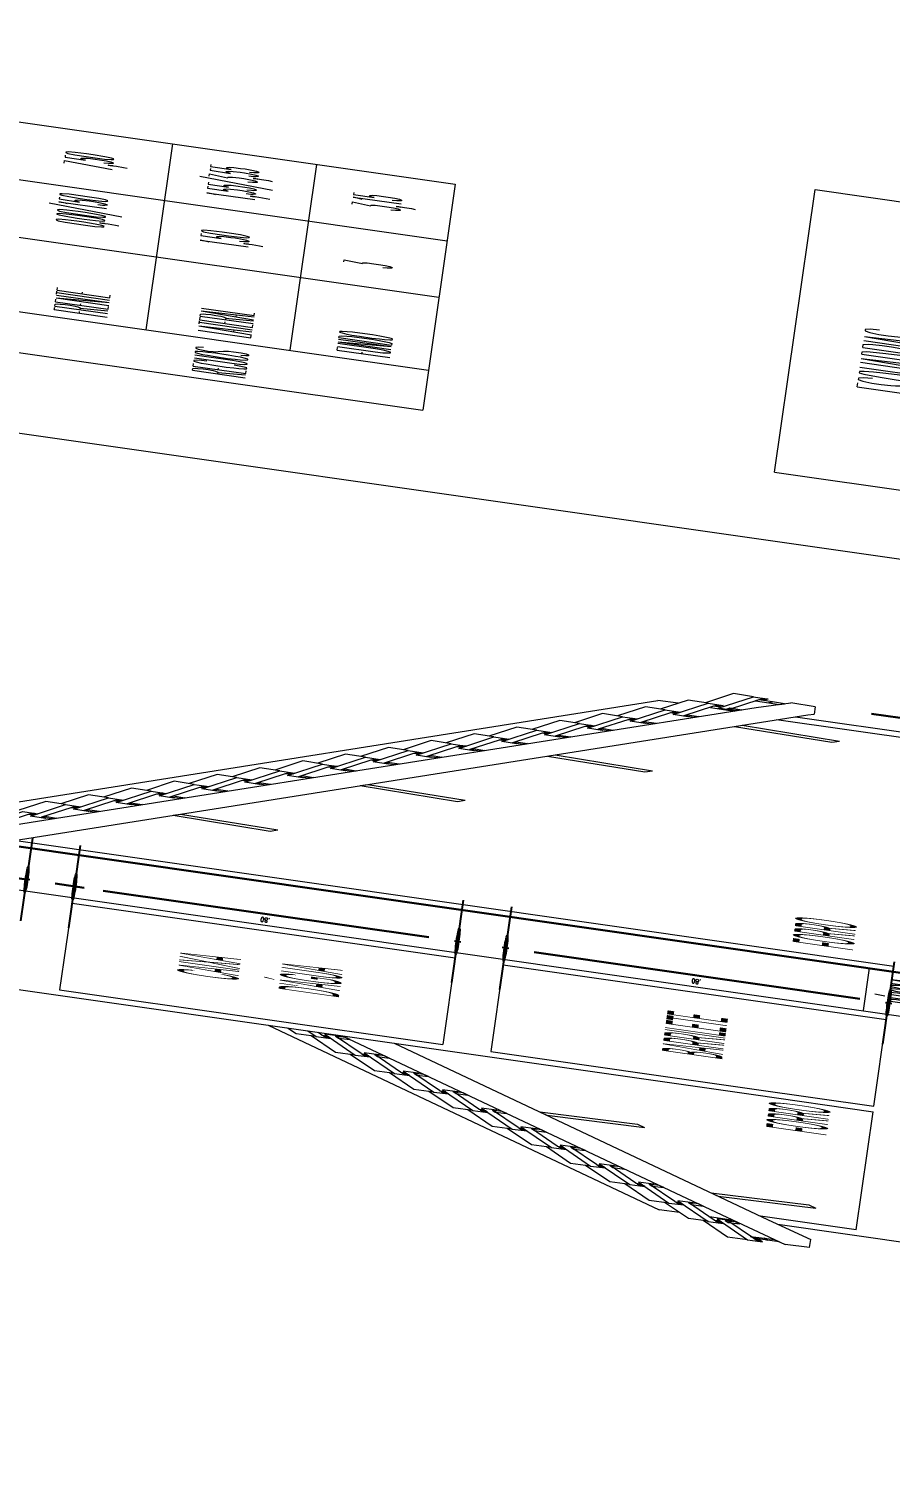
# Model space of a CAD drawing. Header units: millimetres. Extents: x -361192058 to 101130107379, y -14071650034 to 19218552450.
# Drawn here: x -130281.4 to -130175.7, y 45014.9 to 45192.9 of the extents above; entities that cross this region are included whole.
import ezdxf
from ezdxf.enums import TextEntityAlignment as Align

# ---------------------------------------------------------------- set-up
doc = ezdxf.new("R2010")
doc.units = ezdxf.units.MM
doc.header["$LTSCALE"] = 0.5
doc.linetypes.add('HIDDEN2', pattern=[0.1875, 0.125, -0.0625])
for name, color, linetype in [('02', 2, 'Continuous'), ('14-04-Texto-04', 3, 'Continuous'), ('CERC02', 3, 'Continuous'), ('DIVERSOS', 4, 'Continuous'), ('GR_PENA_MEDIA', 7, 'Continuous'), ('PAGPISO', 8, 'Continuous'), ('parede', 2, 'Continuous'), ('PISO', 8, 'Continuous'), ('telhas', 6, 'Continuous'), ('texto pequeno', 3, 'Continuous'), ('TEXTO2', 3, 'Continuous'), ('TXT_1', 3, 'Continuous')]:
    doc.layers.add(name, color=color, linetype=linetype)
doc.styles.add('ADITIVOCAD', font='ROMANS.shx')
doc.styles.add('ROMANS', font='romans', dxfattribs={"height": 0.1})
doc.styles.add('SANSSERIF', font='sas_____.pfb', dxfattribs={"height": 1})
doc.styles.get("Standard").update_dxf_attribs({"font": 'txt.shx', "height": 0.12})
doc.dimstyles.new('ESCALA50', dxfattribs={"dimtxt": 0.1, "dimasz": 0.06, "dimexe": 0.18, "dimexo": 0.06, "dimgap": 0.1, "dimtad": 1, "dimzin": 4, "dimdsep": 46, "dimtxsty": 'Standard', "dimblk1": 'BOLA', "dimblk2": 'BOLA', "dimsah": 1, "dimcen": -0.06, "dimse1": 1, "dimse2": 1, "dimclrd": 7, "dimclrt": 3, "dimadec": 0, "dimazin": 0, "dimtfac": 1, "dimtix": 1, "dimtmove": 0, "dimatfit": 3, "dimldrblk": 'BOLA', "dimfxl": 0, "dimtolj": 1, "dimtzin": 4, "dimarcsym": 0})
picture_1 = doc.add_image_def('image2.jpg', size_in_pixel=(290, 928))
picture_2 = doc.add_image_def('image1.jpg', size_in_pixel=(700, 700))

# ---------------------------------------------------------------- blocks, each defined once
blk = doc.blocks.new('BOLA')
for p, q in [((0, -1.435), (0, 1.435)), ((-1.435, 0), (1.435, 0))]:
    blk.add_line(p, q)
blk.add_circle((0, 0), 0.452)
blk = doc.blocks.new('*D1857')
at = {"layer": 'Defpoints', "color": 0, "lineweight": 30, "transparency": 16777216}
for p in [(5067.9825, 2358.9643), (5067.9825, 2358.9643), (5067.9825, 2353.9143)]:
    blk.add_point(p, dxfattribs=at)
at = {"layer": 'DIVERSOS', "color": 7, "lineweight": -2, "transparency": 16777216}
blk.add_line((5067.9825, 2353.9743), (5067.9825, 2358.9043), dxfattribs=at)
at = {"layer": 'DIVERSOS', "color": 7, "lineweight": -2, "transparency": 16777216, "xscale": 0.06, "yscale": 0.06, "zscale": 0.06}
for p, rotation in [((5067.9825, 2358.9643), 90), ((5067.9825, 2353.9143), 270)]:
    blk.add_blockref('BOLA', p, dxfattribs=dict(at, rotation=rotation))
at = {"layer": 'DIVERSOS', "color": 3, "lineweight": 18, "transparency": 16777216, "insert": (5067.8225, 2356.4393), "char_height": 0.12, "attachment_point": 5, "rotation": 90}
blk.add_mtext('\\A1;5.05', dxfattribs=at)
blk = doc.blocks.new('*D1859')
at = {"layer": '02', "color": 7, "lineweight": -2, "transparency": 16777216}
for p, q in [((5091.9656, 2356.9243), (5091.9656, 2356.9843)), ((5091.9656, 2356.8643), (5091.9656, 2356.7643)), ((5091.9656, 2356.7043), (5091.9656, 2356.6443))]:
    blk.add_line(p, q, dxfattribs=at)
at = {"layer": 'Defpoints', "color": 0, "lineweight": 30, "transparency": 16777216}
for p in [(5091.4451, 2356.8643), (5091.4451, 2356.7643), (5091.9656, 2356.7643)]:
    blk.add_point(p, dxfattribs=at)
at = {"layer": '02', "color": 7, "lineweight": -2, "transparency": 16777216, "xscale": 0.06, "yscale": 0.06, "zscale": 0.06}
for p, rotation in [((5091.9656, 2356.8643), 270), ((5091.9656, 2356.7643), 90)]:
    blk.add_blockref('BOLA', p, dxfattribs=dict(at, rotation=rotation))
at = {"layer": '02', "color": 3, "transparency": 16777216, "insert": (5091.8056, 2356.8143), "char_height": 0.12, "attachment_point": 5, "rotation": 90}
blk.add_mtext('\\A1;.10', dxfattribs=at)
blk = doc.blocks.new('*D1860')
at = {"layer": '02', "color": 7, "lineweight": -2, "transparency": 16777216}
blk.add_line((5084.348, 2356.9243), (5084.348, 2357.6043), dxfattribs=at)
at = {"layer": 'Defpoints', "color": 0, "lineweight": 30, "transparency": 16777216}
for p in [(5083.8951, 2357.6643), (5084.348, 2357.6643), (5083.8951, 2356.8643)]:
    blk.add_point(p, dxfattribs=at)
at = {"layer": '02', "color": 7, "lineweight": -2, "transparency": 16777216, "xscale": 0.06, "yscale": 0.06, "zscale": 0.06}
for p, rotation in [((5084.348, 2357.6643), 90), ((5084.348, 2356.8643), 270)]:
    blk.add_blockref('BOLA', p, dxfattribs=dict(at, rotation=rotation))
at = {"layer": '02', "color": 3, "transparency": 16777216, "insert": (5084.188, 2357.2643), "char_height": 0.12, "attachment_point": 5, "rotation": 90}
blk.add_mtext('\\A1;.80', dxfattribs=at)
blk = doc.blocks.new('*D1861')
at = {"layer": '02', "color": 7, "lineweight": -2, "transparency": 16777216}
blk.add_line((5084.3451, 2357.8243), (5084.3451, 2358.5043), dxfattribs=at)
at = {"layer": 'Defpoints', "color": 0, "lineweight": 30, "transparency": 16777216}
for p in [(5083.8951, 2358.5643), (5084.3451, 2358.5643), (5083.8951, 2357.7643)]:
    blk.add_point(p, dxfattribs=at)
at = {"layer": '02', "color": 7, "lineweight": -2, "transparency": 16777216, "xscale": 0.06, "yscale": 0.06, "zscale": 0.06}
for p, rotation in [((5084.3451, 2358.5643), 90), ((5084.3451, 2357.7643), 270)]:
    blk.add_blockref('BOLA', p, dxfattribs=dict(at, rotation=rotation))
at = {"layer": '02', "color": 3, "transparency": 16777216, "insert": (5084.1851, 2358.1643), "char_height": 0.12, "attachment_point": 5, "rotation": 90}
blk.add_mtext('\\A1;.80', dxfattribs=at)
blk = doc.blocks.new('*D1805')
at = {"layer": '02', "color": 7, "lineweight": -2, "transparency": 16777216}
for p, q in [((5084.3517, 2359.0243), (5084.3517, 2359.0843)), ((5084.3517, 2358.6643), (5084.3517, 2358.9643)), ((5084.3517, 2358.6043), (5084.3517, 2358.5443))]:
    blk.add_line(p, q, dxfattribs=at)
at = {"layer": 'Defpoints', "color": 0, "lineweight": 30, "transparency": 16777216}
for p in [(5083.6267, 2358.9643), (5084.3517, 2358.9643), (5083.6267, 2358.6643)]:
    blk.add_point(p, dxfattribs=at)
at = {"layer": '02', "color": 7, "lineweight": -2, "transparency": 16777216, "xscale": 0.06, "yscale": 0.06, "zscale": 0.06}
for p, rotation in [((5084.3517, 2358.9643), 270), ((5084.3517, 2358.6643), 90)]:
    blk.add_blockref('BOLA', p, dxfattribs=dict(at, rotation=rotation))
at = {"layer": '02', "color": 3, "transparency": 16777216, "insert": (5084.1917, 2358.8143), "char_height": 0.12, "attachment_point": 5, "rotation": 90}
blk.add_mtext('\\A1;.30', dxfattribs=at)
blk = doc.blocks.new('*D1863')
at = {"layer": '02', "color": 7, "lineweight": -2, "transparency": 16777216}
blk.add_line((5085.1951, 2358.9043), (5085.1951, 2354.0043), dxfattribs=at)
at = {"layer": 'Defpoints', "color": 0, "lineweight": 30, "transparency": 16777216}
for p in [(5085.1951, 2358.9643), (5085.1951, 2353.9443), (5085.1951, 2353.9443)]:
    blk.add_point(p, dxfattribs=at)
at = {"layer": '02', "color": 7, "lineweight": -2, "transparency": 16777216, "xscale": 0.06, "yscale": 0.06, "zscale": 0.06}
for p, rotation in [((5085.1951, 2358.9643), 90), ((5085.1951, 2353.9443), 270)]:
    blk.add_blockref('BOLA', p, dxfattribs=dict(at, rotation=rotation))
at = {"layer": '02', "color": 3, "transparency": 16777216, "insert": (5085.0351, 2356.4543), "char_height": 0.12, "attachment_point": 5, "rotation": 90}
blk.add_mtext('\\A1;5.02', dxfattribs=at)
blk = doc.blocks.new('APROVADO QUADRA 21.2 MBVII')
at = {"lineweight": 18}
for p, q in [((5101.3932, 2360.9754), (5101.3932, 2357.991)), ((5102.9252, 2360.9754), (5102.9252, 2357.991)), ((5099.4158, 2358.8819), (5099.4158, 2357.991)), ((5104.4572, 2358.5813), (5099.4158, 2358.5813)), ((5104.4572, 2358.2806), (5099.4158, 2358.2806))]:
    blk.add_line(p, q, dxfattribs=at)
at = {"layer": '02', "lineweight": 18}
blk.add_lwpolyline([(5065.1988, 2351.2457), (5096.1775, 2351.2457), (5096.1775, 2360.493), (5065.1988, 2360.493)], close=True, dxfattribs=at)
at = {"layer": 'CERC02', "lineweight": 18}
for p, q in [((5098.3292, 2363.436), (5098.3292, 2357.991)), ((5104.4572, 2363.436), (5104.4572, 2357.991)), ((5104.4572, 2357.991), (5098.3292, 2357.991)), ((5098.0228, 2357.2531), (5098.0228, 2352.7961)), ((5098.0228, 2357.2531), (5105.6857, 2357.2531)), ((5098.0228, 2357.2531), (5098.0228, 2352.5912)), ((5105.6857, 2357.2531), (5105.6857, 2352.7961)), ((5105.6857, 2357.2531), (5105.6857, 2352.5912))]:
    blk.add_line(p, q, dxfattribs=at)
at = {"layer": 'DIVERSOS', "lineweight": 18}
blk.add_line((5085.1951, 2356.9143), (5084.0451, 2356.9143), dxfattribs=at)
at = {"layer": 'GR_PENA_MEDIA', "lineweight": 18}
for points in [[(5086.4894, 2358.6062), (5086.496, 2358.6477), (5086.1485, 2358.7023)], [(5086.8321, 2358.5206), (5086.8386, 2358.5621), (5086.4911, 2358.6166)], [(5087.1747, 2358.4349), (5087.1812, 2358.4764), (5086.8337, 2358.531)], [(5087.5173, 2358.3493), (5087.5238, 2358.3908), (5087.1763, 2358.4453)], [(5087.8599, 2358.2636), (5087.8664, 2358.3051), (5087.5189, 2358.3597)], [(5088.2025, 2358.178), (5088.209, 2358.2195), (5087.8615, 2358.274)], [(5088.5451, 2358.0923), (5088.5516, 2358.1338), (5088.2041, 2358.1884)], [(5088.8877, 2358.0067), (5088.8943, 2358.0482), (5088.5468, 2358.1027)], [(5081.2786, 2358.0261), (5081.2721, 2358.0675), (5081.3951, 2358.0869)], [(5080.936, 2357.9404), (5080.9294, 2357.9819), (5081.2769, 2358.0364)], [(5089.2304, 2357.921), (5089.2369, 2357.9625), (5088.8894, 2358.017)], [(5080.5933, 2357.8547), (5080.5868, 2357.8962), (5080.9343, 2357.9508)], [(5089.573, 2357.8354), (5089.5795, 2357.8769), (5089.232, 2357.9314)], [(5080.2507, 2357.7691), (5080.2442, 2357.8106), (5080.5917, 2357.8651)], [(5089.9156, 2357.7497), (5089.9221, 2357.7912), (5089.5746, 2357.8457)], [(5079.9081, 2357.6834), (5079.9016, 2357.7249), (5080.2491, 2357.7795)], [(5090.2582, 2357.6641), (5090.2647, 2357.7056), (5089.9172, 2357.7601)], [(5079.5655, 2357.5978), (5079.559, 2357.6393), (5079.9065, 2357.6938)], [(5090.6008, 2357.5784), (5090.6073, 2357.6199), (5090.2598, 2357.6744)], [(5079.2229, 2357.5121), (5079.2164, 2357.5536), (5079.5639, 2357.6082)], [(5090.9434, 2357.4928), (5090.9499, 2357.5342), (5090.6024, 2357.5888)], [(5078.8803, 2357.4265), (5078.8738, 2357.468), (5079.2213, 2357.5225)], [(5091.286, 2357.4071), (5091.2925, 2357.4486), (5090.945, 2357.5031)], [(5078.5377, 2357.3408), (5078.5311, 2357.3823), (5078.8786, 2357.4369)], [(5091.6286, 2357.3214), (5091.6352, 2357.3629), (5091.2877, 2357.4175)], [(5078.195, 2357.2552), (5078.1885, 2357.2967), (5078.536, 2357.3512)], [(5091.9713, 2357.2308), (5091.9778, 2357.2723), (5091.6303, 2357.3268)], [(5077.8599, 2357.1695), (5077.8534, 2357.211), (5078.1936, 2357.2644)], [(5077.5173, 2357.0839), (5077.5108, 2357.1254), (5077.8583, 2357.1799)]]:
    blk.add_lwpolyline(points, dxfattribs=at)
for points in [[(5086.0985, 2358.6213), (5086.0576, 2358.6315), (5086.0609, 2358.6522), (5086.1024, 2358.6457)], [(5086.4412, 2358.5356), (5086.4003, 2358.5458), (5086.4035, 2358.5666), (5086.445, 2358.5601)], [(5086.7838, 2358.45), (5086.7429, 2358.4602), (5086.7461, 2358.4809), (5086.7876, 2358.4744)], [(5087.1264, 2358.3643), (5087.0855, 2358.3745), (5087.0887, 2358.3953), (5087.1302, 2358.3888)], [(5087.469, 2358.2787), (5087.4281, 2358.2889), (5087.4313, 2358.3096), (5087.4728, 2358.3031)], [(5087.8116, 2358.193), (5087.7707, 2358.2032), (5087.774, 2358.224), (5087.8155, 2358.2175)], [(5088.1542, 2358.1074), (5088.1133, 2358.1176), (5088.1166, 2358.1383), (5088.1581, 2358.1318)], [(5088.4968, 2358.0217), (5088.4559, 2358.0319), (5088.4592, 2358.0527), (5088.5007, 2358.0462)], [(5081.3268, 2357.9554), (5081.3678, 2357.9657), (5081.3645, 2357.9864), (5081.323, 2357.9799)], [(5088.8395, 2357.936), (5088.7985, 2357.9463), (5088.8018, 2357.967), (5088.8433, 2357.9605)], [(5080.9842, 2357.8698), (5081.0251, 2357.88), (5081.0219, 2357.9007), (5080.9804, 2357.8942)], [(5089.1821, 2357.8504), (5089.1412, 2357.8606), (5089.1444, 2357.8814), (5089.1859, 2357.8749)], [(5080.6416, 2357.7841), (5080.6825, 2357.7943), (5080.6793, 2357.8151), (5080.6378, 2357.8086)], [(5089.5247, 2357.7647), (5089.4838, 2357.775), (5089.487, 2357.7957), (5089.5285, 2357.7892)], [(5080.299, 2357.6985), (5080.3399, 2357.7087), (5080.3367, 2357.7294), (5080.2952, 2357.7229)], [(5089.8673, 2357.6791), (5089.8264, 2357.6893), (5089.8296, 2357.7101), (5089.8711, 2357.7035)], [(5079.9564, 2357.6128), (5079.9973, 2357.623), (5079.994, 2357.6438), (5079.9526, 2357.6373)], [(5090.2099, 2357.5934), (5090.169, 2357.6037), (5090.1723, 2357.6244), (5090.2137, 2357.6179)], [(5079.6138, 2357.5272), (5079.6547, 2357.5374), (5079.6514, 2357.5581), (5079.6099, 2357.5516)], [(5090.5525, 2357.5078), (5090.5116, 2357.518), (5090.5149, 2357.5388), (5090.5564, 2357.5322)], [(5079.2712, 2357.4415), (5079.3121, 2357.4517), (5079.3088, 2357.4725), (5079.2673, 2357.466)], [(5090.8951, 2357.4221), (5090.8542, 2357.4324), (5090.8575, 2357.4531), (5090.899, 2357.4466)], [(5078.9286, 2357.3559), (5078.9695, 2357.3661), (5078.9662, 2357.3868), (5078.9247, 2357.3803)], [(5091.2377, 2357.3365), (5091.1968, 2357.3467), (5091.2001, 2357.3674), (5091.2416, 2357.3609)], [(5078.5859, 2357.2702), (5078.6269, 2357.2804), (5078.6236, 2357.3012), (5078.5821, 2357.2947)], [(5091.5804, 2357.2508), (5091.5395, 2357.261), (5091.5427, 2357.2818), (5091.5842, 2357.2753)], [(5091.5804, 2357.2508), (5091.5395, 2357.261), (5091.5427, 2357.2818), (5091.5842, 2357.2753)], [(5091.911, 2357.219), (5091.8695, 2357.2255), (5091.865, 2357.1973), (5091.9064, 2357.1899)], [(5078.2433, 2357.1845), (5078.2842, 2357.1948), (5078.281, 2357.2155), (5078.2395, 2357.209)], [(5078.2433, 2357.1845), (5078.2842, 2357.1948), (5078.281, 2357.2155), (5078.2395, 2357.209)], [(5091.8616, 2357.1755), (5091.9025, 2357.1653), (5091.9064, 2357.1899), (5091.865, 2357.1973)], [(5077.9082, 2357.1039), (5077.9491, 2357.1141), (5077.9459, 2357.1349), (5077.9044, 2357.1284)], [(5077.5776, 2357.0721), (5077.6191, 2357.0786), (5077.6235, 2357.0504), (5077.5822, 2357.043)], [(5077.627, 2357.0286), (5077.5861, 2357.0184), (5077.5822, 2357.043), (5077.6235, 2357.0504)]]:
    blk.add_lwpolyline(points, close=True, dxfattribs=at)
at = {"layer": 'PAGPISO', "lineweight": 18}
for p, q in [((5091.51, 2357.3826), (5091.51, 2357.4249)), ((5091.51, 2357.2653), (5091.51, 2357.315)), ((5077.9786, 2357.2307), (5077.9786, 2357.273)), ((5077.9786, 2357.1184), (5077.9786, 2357.1681))]:
    blk.add_line(p, q, dxfattribs=at)
at = {"layer": 'parede', "lineweight": 18}
for p, q in [((5084.0451, 2358.9643), (5084.0451, 2356.7643)), ((5085.1951, 2358.9643), (5085.1951, 2356.7643)), ((5085.3451, 2358.9643), (5085.3451, 2356.8643)), ((5081.3951, 2358.9443), (5081.3951, 2357.1143)), ((5081.5451, 2358.5643), (5081.5451, 2357.7643)), ((5083.8951, 2358.5643), (5081.5451, 2358.5643)), ((5083.8951, 2358.5643), (5083.8951, 2357.7643)), ((5083.8951, 2357.7643), (5081.5451, 2357.7643)), ((5081.5451, 2357.6643), (5081.5451, 2357.1143)), ((5083.8951, 2357.6643), (5081.5451, 2357.6643)), ((5083.8951, 2357.6643), (5083.8951, 2356.8643)), ((5091.4451, 2356.8643), (5091.4451, 2357.1764)), ((5091.5951, 2357.1389), (5091.5951, 2353.9443)), ((5081.3951, 2357.1143), (5081.3951, 2356.8643)), ((5081.5451, 2357.1143), (5081.5451, 2356.8643)), ((5078.1951, 2356.8643), (5078.1951, 2357.0643)), ((5078.0451, 2357.0263), (5078.0451, 2353.9443)), ((5078.1951, 2356.8643), (5081.3951, 2356.8643)), ((5081.5451, 2356.8643), (5083.8951, 2356.8643))]:
    blk.add_line(p, q, dxfattribs=at)
at = {"layer": 'PISO', "lineweight": 18}
for p, q in [((5085.3451, 2358.9643), (5091.51, 2357.4249)), ((5085.3451, 2358.8096), (5091.6951, 2357.2221)), ((5085.3451, 2358.7014), (5091.6951, 2357.1139)), ((5081.3951, 2358.1271), (5077.9786, 2357.273)), ((5081.3951, 2357.9725), (5078.1286, 2357.1559)), ((5081.3951, 2357.8643), (5078.1286, 2357.0476)), ((5091.6951, 2357.2221), (5091.9545, 2357.1523)), ((5078.1286, 2357.1559), (5077.5341, 2357.0054)), ((5091.9418, 2357.1013), (5091.9545, 2357.1523)), ((5091.6951, 2357.1139), (5091.7387, 2357.1013)), ((5091.9418, 2357.1013), (5091.7387, 2357.1013)), ((5078.1286, 2357.0476), (5077.7632, 2356.9544)), ((5077.5468, 2356.9544), (5077.5341, 2357.0054)), ((5077.5468, 2356.9544), (5077.7632, 2356.9544))]:
    blk.add_line(p, q, dxfattribs=at)
at = {"layer": 'telhas', "lineweight": 18}
for p, q in [((5086.6167, 2358.3835), (5086.5658, 2358.1798)), ((5086.6167, 2358.3835), (5086.6778, 2358.3682)), ((5086.6778, 2358.3682), (5086.6269, 2358.1645)), ((5086.5658, 2358.1798), (5086.6269, 2358.1645)), ((5088.1141, 2358.0091), (5088.0632, 2357.8054)), ((5088.1141, 2358.0091), (5088.1753, 2357.9939)), ((5088.1753, 2357.9939), (5088.1243, 2357.7901)), ((5088.0632, 2357.8054), (5088.1243, 2357.7901)), ((5089.6116, 2357.6348), (5089.5606, 2357.4311)), ((5089.6116, 2357.6348), (5089.6727, 2357.6195)), ((5089.6727, 2357.6195), (5089.6217, 2357.4158)), ((5080.1234, 2357.5463), (5080.0623, 2357.5311)), ((5080.0623, 2357.5311), (5080.1133, 2357.3273)), ((5080.1234, 2357.5463), (5080.1744, 2357.3426)), ((5089.5606, 2357.4311), (5089.6217, 2357.4158)), ((5080.1744, 2357.3426), (5080.1133, 2357.3273)), ((5091.109, 2357.2604), (5091.058, 2357.0567)), ((5091.1701, 2357.2452), (5091.1192, 2357.0414)), ((5078.626, 2357.172), (5078.5649, 2357.1567)), ((5078.626, 2357.172), (5078.677, 2356.9683)), ((5078.5649, 2357.1567), (5078.6158, 2356.953)), ((5091.058, 2357.0567), (5091.1192, 2357.0414)), ((5078.677, 2356.9683), (5078.6158, 2356.953))]:
    blk.add_line(p, q, dxfattribs=at)
at = {"layer": 'telhas', "lineweight": 18, "flags": 128}
for points in [[(5086.1468, 2358.6919), (5086.1419, 2358.6608), (5086.1316, 2358.6624), (5086.1324, 2358.6676, 0.414214), (5086.128, 2358.6736), (5086.128, 2358.6736, 0.414214), (5086.122, 2358.6692), (5086.1212, 2358.664), (5086.1108, 2358.6657), (5086.1116, 2358.6709, 0.414214), (5086.1073, 2358.6769), (5086.1073, 2358.6769, 0.414214), (5086.1013, 2358.6725), (5086.1005, 2358.6673), (5086.0901, 2358.6689), (5086.0909, 2358.6741, 0.414214), (5086.0865, 2358.6801), (5085.7183, 2358.7379), (5085.7175, 2358.7327, -0.414214), (5085.7115, 2358.7283), (5085.7063, 2358.7292), (5085.7112, 2358.7603)], [(5086.4894, 2358.6062), (5086.4846, 2358.5751), (5086.4742, 2358.5768), (5086.475, 2358.5819, 0.414214), (5086.4706, 2358.5879), (5086.4706, 2358.5879, 0.414214), (5086.4646, 2358.5836), (5086.4638, 2358.5784), (5086.4534, 2358.58), (5086.4543, 2358.5852, 0.414214), (5086.4499, 2358.5912), (5086.4499, 2358.5912, 0.414214), (5086.4439, 2358.5868), (5086.4431, 2358.5816), (5086.4327, 2358.5833), (5086.4335, 2358.5885, 0.414214), (5086.4291, 2358.5945), (5086.0609, 2358.6522), (5086.0601, 2358.6471, -0.414214), (5086.0541, 2358.6427), (5086.0489, 2358.6435), (5086.0538, 2358.6746)], [(5086.8321, 2358.5206), (5086.8272, 2358.4895), (5086.8168, 2358.4911), (5086.8176, 2358.4963, 0.414214), (5086.8132, 2358.5023), (5086.8132, 2358.5023, 0.414214), (5086.8072, 2358.4979), (5086.8064, 2358.4927), (5086.7961, 2358.4944), (5086.7969, 2358.4995, 0.414214), (5086.7925, 2358.5055), (5086.7925, 2358.5055, 0.414214), (5086.7865, 2358.5012), (5086.7857, 2358.496), (5086.7753, 2358.4976), (5086.7761, 2358.5028, 0.414214), (5086.7718, 2358.5088), (5086.4035, 2358.5666), (5086.4027, 2358.5614, -0.414214), (5086.3967, 2358.557), (5086.3915, 2358.5578), (5086.3964, 2358.589)], [(5087.1747, 2358.4349), (5087.1698, 2358.4038), (5087.1594, 2358.4055), (5087.1602, 2358.4106, 0.414214), (5087.1559, 2358.4166), (5087.1559, 2358.4166, 0.414214), (5087.1499, 2358.4123), (5087.149, 2358.4071), (5087.1387, 2358.4087), (5087.1395, 2358.4139, 0.414214), (5087.1351, 2358.4199), (5087.1351, 2358.4199, 0.414214), (5087.1291, 2358.4155), (5087.1283, 2358.4103), (5087.1179, 2358.412), (5087.1187, 2358.4171, 0.414214), (5087.1144, 2358.4231), (5086.7461, 2358.4809), (5086.7453, 2358.4758, -0.414214), (5086.7393, 2358.4714), (5086.7341, 2358.4722), (5086.739, 2358.5033)], [(5087.5173, 2358.3493), (5087.5124, 2358.3182), (5087.502, 2358.3198), (5087.5028, 2358.325, 0.414214), (5087.4985, 2358.331), (5087.4985, 2358.331, 0.414214), (5087.4925, 2358.3266), (5087.4917, 2358.3214), (5087.4813, 2358.3231), (5087.4821, 2358.3282, 0.414214), (5087.4777, 2358.3342), (5087.4777, 2358.3342, 0.414214), (5087.4717, 2358.3299), (5087.4709, 2358.3247), (5087.4605, 2358.3263), (5087.4614, 2358.3315, 0.414214), (5087.457, 2358.3375), (5087.0887, 2358.3953), (5087.0879, 2358.3901, -0.414214), (5087.0819, 2358.3857), (5087.0767, 2358.3865), (5087.0816, 2358.4177)], [(5087.8599, 2358.2636), (5087.855, 2358.2325), (5087.8446, 2358.2341), (5087.8455, 2358.2393, 0.414214), (5087.8411, 2358.2453), (5087.8411, 2358.2453, 0.414214), (5087.8351, 2358.241), (5087.8343, 2358.2358), (5087.8239, 2358.2374), (5087.8247, 2358.2426, 0.414214), (5087.8203, 2358.2486), (5087.8203, 2358.2486, 0.414214), (5087.8143, 2358.2442), (5087.8135, 2358.239), (5087.8032, 2358.2407), (5087.804, 2358.2458, 0.414214), (5087.7996, 2358.2518), (5087.4313, 2358.3096), (5087.4305, 2358.3044, -0.414214), (5087.4245, 2358.3001), (5087.4193, 2358.3009), (5087.4242, 2358.332)], [(5088.2025, 2358.178), (5088.1976, 2358.1469), (5088.1873, 2358.1485), (5088.1881, 2358.1537, 0.414214), (5088.1837, 2358.1597), (5088.1837, 2358.1597, 0.414214), (5088.1777, 2358.1553), (5088.1769, 2358.1501), (5088.1665, 2358.1517), (5088.1673, 2358.1569, 0.414214), (5088.163, 2358.1629), (5088.163, 2358.1629, 0.414214), (5088.157, 2358.1586), (5088.1561, 2358.1534), (5088.1458, 2358.155), (5088.1466, 2358.1602, 0.414214), (5088.1422, 2358.1662), (5087.774, 2358.224), (5087.7731, 2358.2188, -0.414214), (5087.7671, 2358.2144), (5087.762, 2358.2152), (5087.7668, 2358.2464)], [(5088.5451, 2358.0923), (5088.5402, 2358.0612), (5088.5299, 2358.0628), (5088.5307, 2358.068, 0.414214), (5088.5263, 2358.074), (5088.5263, 2358.074, 0.414214), (5088.5203, 2358.0697), (5088.5195, 2358.0645), (5088.5091, 2358.0661), (5088.5099, 2358.0713, 0.414214), (5088.5056, 2358.0773), (5088.5056, 2358.0773, 0.414214), (5088.4996, 2358.0729), (5088.4987, 2358.0677), (5088.4884, 2358.0693), (5088.4892, 2358.0745, 0.414214), (5088.4848, 2358.0805), (5088.1166, 2358.1383), (5088.1158, 2358.1331, -0.414214), (5088.1098, 2358.1288), (5088.1046, 2358.1296), (5088.1095, 2358.1607)], [(5088.8877, 2358.0067), (5088.8829, 2357.9756), (5088.8725, 2357.9772), (5088.8733, 2357.9824, 0.414214), (5088.8689, 2357.9884), (5088.8689, 2357.9884, 0.414214), (5088.8629, 2357.984), (5088.8621, 2357.9788), (5088.8517, 2357.9804), (5088.8526, 2357.9856, 0.414214), (5088.8482, 2357.9916), (5088.8482, 2357.9916, 0.414214), (5088.8422, 2357.9873), (5088.8414, 2357.9821), (5088.831, 2357.9837), (5088.8318, 2357.9889, 0.414214), (5088.8274, 2357.9949), (5088.4592, 2358.0527), (5088.4584, 2358.0475, -0.414214), (5088.4524, 2358.0431), (5088.4472, 2358.0439), (5088.4521, 2358.075)], [(5080.936, 2357.9404), (5080.9408, 2357.9093), (5080.9512, 2357.9109), (5080.9504, 2357.9161, -0.414214), (5080.9548, 2357.9221), (5080.9548, 2357.9221, -0.414214), (5080.9608, 2357.9177), (5080.9616, 2357.9125), (5080.972, 2357.9142), (5080.9711, 2357.9194, -0.414214), (5080.9755, 2357.9254), (5080.9755, 2357.9254, -0.414214), (5080.9815, 2357.921), (5080.9823, 2357.9158), (5080.9927, 2357.9174), (5080.9919, 2357.9226, -0.414214), (5080.9963, 2357.9286), (5081.3645, 2357.9864), (5081.3653, 2357.9812, 0.414214), (5081.3713, 2357.9768), (5081.3765, 2357.9777), (5081.3716, 2358.0088)], [(5089.2304, 2357.921), (5089.2255, 2357.8899), (5089.2151, 2357.8915), (5089.2159, 2357.8967, 0.414214), (5089.2115, 2357.9027), (5089.2115, 2357.9027, 0.414214), (5089.2055, 2357.8983), (5089.2047, 2357.8932), (5089.1943, 2357.8948), (5089.1952, 2357.9, 0.414214), (5089.1908, 2357.906), (5089.1908, 2357.906, 0.414214), (5089.1848, 2357.9016), (5089.184, 2357.8964), (5089.1736, 2357.898), (5089.1744, 2357.9032, 0.414214), (5089.17, 2357.9092), (5088.8018, 2357.967), (5088.801, 2357.9618, -0.414214), (5088.795, 2357.9575), (5088.7898, 2357.9583), (5088.7947, 2357.9894)], [(5080.5933, 2357.8547), (5080.5982, 2357.8236), (5080.6086, 2357.8253), (5080.6078, 2357.8304, -0.414214), (5080.6122, 2357.8364), (5080.6122, 2357.8364, -0.414214), (5080.6182, 2357.8321), (5080.619, 2357.8269), (5080.6293, 2357.8285), (5080.6285, 2357.8337, -0.414214), (5080.6329, 2357.8397), (5080.6329, 2357.8397, -0.414214), (5080.6389, 2357.8353), (5080.6397, 2357.8301), (5080.6501, 2357.8318), (5080.6493, 2357.837, -0.414214), (5080.6536, 2357.843), (5081.0219, 2357.9007), (5081.0227, 2357.8956, 0.414214), (5081.0287, 2357.8912), (5081.0339, 2357.892), (5081.029, 2357.9231)], [(5089.573, 2357.8354), (5089.5681, 2357.8042), (5089.5577, 2357.8059), (5089.5585, 2357.8111, 0.414214), (5089.5542, 2357.8171), (5089.5542, 2357.8171, 0.414214), (5089.5481, 2357.8127), (5089.5473, 2357.8075), (5089.537, 2357.8091), (5089.5378, 2357.8143, 0.414214), (5089.5334, 2357.8203), (5089.5334, 2357.8203, 0.414214), (5089.5274, 2357.8159), (5089.5266, 2357.8108), (5089.5162, 2357.8124), (5089.517, 2357.8176, 0.414214), (5089.5127, 2357.8236), (5089.1444, 2357.8814), (5089.1436, 2357.8762, -0.414214), (5089.1376, 2357.8718), (5089.1324, 2357.8726), (5089.1373, 2357.9037)], [(5080.2507, 2357.7691), (5080.2556, 2357.738), (5080.266, 2357.7396), (5080.2652, 2357.7448, -0.414214), (5080.2695, 2357.7508), (5080.2695, 2357.7508, -0.414214), (5080.2755, 2357.7464), (5080.2764, 2357.7412), (5080.2867, 2357.7429), (5080.2859, 2357.748, -0.414214), (5080.2903, 2357.754), (5080.2903, 2357.754, -0.414214), (5080.2963, 2357.7497), (5080.2971, 2357.7445), (5080.3075, 2357.7461), (5080.3067, 2357.7513, -0.414214), (5080.311, 2357.7573), (5080.6793, 2357.8151), (5080.6801, 2357.8099, 0.414214), (5080.6861, 2357.8055), (5080.6913, 2357.8063), (5080.6864, 2357.8375)], [(5089.9156, 2357.7497), (5089.9107, 2357.7186), (5089.9003, 2357.7202), (5089.9011, 2357.7254, 0.414214), (5089.8968, 2357.7314), (5089.8968, 2357.7314, 0.414214), (5089.8908, 2357.727), (5089.8899, 2357.7219), (5089.8796, 2357.7235), (5089.8804, 2357.7287, 0.414214), (5089.876, 2357.7347), (5089.876, 2357.7347, 0.414214), (5089.87, 2357.7303), (5089.8692, 2357.7251), (5089.8588, 2357.7267), (5089.8596, 2357.7319, 0.414214), (5089.8553, 2357.7379), (5089.487, 2357.7957), (5089.4862, 2357.7905, -0.414214), (5089.4802, 2357.7862), (5089.475, 2357.787), (5089.4799, 2357.8181)], [(5079.9081, 2357.6834), (5079.913, 2357.6523), (5079.9234, 2357.654), (5079.9226, 2357.6591, -0.414214), (5079.9269, 2357.6651), (5079.9269, 2357.6651, -0.414214), (5079.9329, 2357.6608), (5079.9337, 2357.6556), (5079.9441, 2357.6572), (5079.9433, 2357.6624, -0.414214), (5079.9477, 2357.6684), (5079.9477, 2357.6684, -0.414214), (5079.9537, 2357.664), (5079.9545, 2357.6588), (5079.9649, 2357.6605), (5079.964, 2357.6656, -0.414214), (5079.9684, 2357.6717), (5080.3367, 2357.7294), (5080.3375, 2357.7243, 0.414214), (5080.3435, 2357.7199), (5080.3487, 2357.7207), (5080.3438, 2357.7518)], [(5090.2582, 2357.6641), (5090.2533, 2357.6329), (5090.2429, 2357.6346), (5090.2437, 2357.6398, 0.414214), (5090.2394, 2357.6458), (5090.2394, 2357.6458, 0.414214), (5090.2334, 2357.6414), (5090.2326, 2357.6362), (5090.2222, 2357.6378), (5090.223, 2357.643, 0.414214), (5090.2186, 2357.649), (5090.2186, 2357.649, 0.414214), (5090.2126, 2357.6446), (5090.2118, 2357.6395), (5090.2014, 2357.6411), (5090.2023, 2357.6463, 0.414214), (5090.1979, 2357.6523), (5089.8296, 2357.7101), (5089.8288, 2357.7049, -0.414214), (5089.8228, 2357.7005), (5089.8176, 2357.7013), (5089.8225, 2357.7324)], [(5079.5655, 2357.5978), (5079.5704, 2357.5667), (5079.5808, 2357.5683), (5079.5799, 2357.5735, -0.414214), (5079.5843, 2357.5795), (5079.5843, 2357.5795, -0.414214), (5079.5903, 2357.5751), (5079.5911, 2357.5699), (5079.6015, 2357.5716), (5079.6007, 2357.5767, -0.414214), (5079.6051, 2357.5827), (5079.6051, 2357.5827, -0.414214), (5079.6111, 2357.5784), (5079.6119, 2357.5732), (5079.6222, 2357.5748), (5079.6214, 2357.58, -0.414214), (5079.6258, 2357.586), (5079.994, 2357.6438), (5079.9949, 2357.6386, 0.414214), (5080.0009, 2357.6342), (5080.006, 2357.635), (5080.0012, 2357.6662)], [(5090.6008, 2357.5784), (5090.5959, 2357.5473), (5090.5855, 2357.5489), (5090.5864, 2357.5541, 0.414214), (5090.582, 2357.5601), (5090.582, 2357.5601, 0.414214), (5090.576, 2357.5557), (5090.5752, 2357.5505), (5090.5648, 2357.5522), (5090.5656, 2357.5574, 0.414214), (5090.5612, 2357.5634), (5090.5612, 2357.5634, 0.414214), (5090.5552, 2357.559), (5090.5544, 2357.5538), (5090.5441, 2357.5554), (5090.5449, 2357.5606, 0.414214), (5090.5405, 2357.5666), (5090.1723, 2357.6244), (5090.1714, 2357.6192, -0.414214), (5090.1654, 2357.6148), (5090.1603, 2357.6157), (5090.1651, 2357.6468)], [(5079.2229, 2357.5121), (5079.2278, 2357.481), (5079.2381, 2357.4826), (5079.2373, 2357.4878, -0.414214), (5079.2417, 2357.4938), (5079.2417, 2357.4938, -0.414214), (5079.2477, 2357.4895), (5079.2485, 2357.4843), (5079.2589, 2357.4859), (5079.2581, 2357.4911, -0.414214), (5079.2624, 2357.4971), (5079.2624, 2357.4971, -0.414214), (5079.2684, 2357.4927), (5079.2693, 2357.4875), (5079.2796, 2357.4892), (5079.2788, 2357.4943, -0.414214), (5079.2832, 2357.5003), (5079.6514, 2357.5581), (5079.6522, 2357.5529, 0.414214), (5079.6582, 2357.5486), (5079.6634, 2357.5494), (5079.6586, 2357.5805)], [(5090.9434, 2357.4928), (5090.9385, 2357.4616), (5090.9282, 2357.4633), (5090.929, 2357.4685, 0.414214), (5090.9246, 2357.4745), (5090.9246, 2357.4745, 0.414214), (5090.9186, 2357.4701), (5090.9178, 2357.4649), (5090.9074, 2357.4665), (5090.9082, 2357.4717, 0.414214), (5090.9039, 2357.4777), (5090.9039, 2357.4777, 0.414214), (5090.8979, 2357.4733), (5090.897, 2357.4681), (5090.8867, 2357.4698), (5090.8875, 2357.475, 0.414214), (5090.8831, 2357.481), (5090.5149, 2357.5388), (5090.5141, 2357.5336, -0.414214), (5090.5081, 2357.5292), (5090.5029, 2357.53), (5090.5078, 2357.5611)], [(5078.8803, 2357.4265), (5078.8852, 2357.3954), (5078.8955, 2357.397), (5078.8947, 2357.4022, -0.414214), (5078.8991, 2357.4082), (5078.8991, 2357.4082, -0.414214), (5078.9051, 2357.4038), (5078.9059, 2357.3986), (5078.9163, 2357.4002), (5078.9155, 2357.4054, -0.414214), (5078.9198, 2357.4114), (5078.9198, 2357.4114, -0.414214), (5078.9258, 2357.4071), (5078.9266, 2357.4019), (5078.937, 2357.4035), (5078.9362, 2357.4087, -0.414214), (5078.9406, 2357.4147), (5079.3088, 2357.4725), (5079.3096, 2357.4673, 0.414214), (5079.3156, 2357.4629), (5079.3208, 2357.4637), (5079.3159, 2357.4949)], [(5091.286, 2357.4071), (5091.2811, 2357.376), (5091.2708, 2357.3776), (5091.2716, 2357.3828, 0.414214), (5091.2672, 2357.3888), (5091.2672, 2357.3888, 0.414214), (5091.2612, 2357.3844), (5091.2604, 2357.3792), (5091.25, 2357.3809), (5091.2508, 2357.3861, 0.414214), (5091.2465, 2357.3921), (5091.2465, 2357.3921, 0.414214), (5091.2405, 2357.3877), (5091.2397, 2357.3825), (5091.2293, 2357.3841), (5091.2301, 2357.3893, 0.414214), (5091.2257, 2357.3953), (5090.8575, 2357.4531), (5090.8567, 2357.4479, -0.414214), (5090.8507, 2357.4435), (5090.8455, 2357.4444), (5090.8504, 2357.4755)], [(5078.5377, 2357.3408), (5078.5425, 2357.3097), (5078.5529, 2357.3113), (5078.5521, 2357.3165, -0.414214), (5078.5565, 2357.3225), (5078.5565, 2357.3225, -0.414214), (5078.5625, 2357.3182), (5078.5633, 2357.313), (5078.5737, 2357.3146), (5078.5728, 2357.3198, -0.414214), (5078.5772, 2357.3258), (5078.5772, 2357.3258, -0.414214), (5078.5832, 2357.3214), (5078.584, 2357.3162), (5078.5944, 2357.3179), (5078.5936, 2357.323, -0.414214), (5078.598, 2357.329), (5078.9662, 2357.3868), (5078.967, 2357.3816, 0.414214), (5078.973, 2357.3773), (5078.9782, 2357.3781), (5078.9733, 2357.4092)], [(5091.6286, 2357.3214), (5091.6238, 2357.2903), (5091.6134, 2357.292), (5091.6142, 2357.2971, 0.414214), (5091.6098, 2357.3031), (5091.6098, 2357.3031, 0.414214), (5091.6038, 2357.2988), (5091.603, 2357.2936), (5091.5926, 2357.2952), (5091.5935, 2357.3004, 0.414214), (5091.5891, 2357.3064), (5091.5891, 2357.3064, 0.414214), (5091.5831, 2357.302), (5091.5823, 2357.2968), (5091.5719, 2357.2985), (5091.5727, 2357.3037, 0.414214), (5091.5683, 2357.3097), (5091.2001, 2357.3674), (5091.1993, 2357.3623, -0.414214), (5091.1933, 2357.3579), (5091.1881, 2357.3587), (5091.193, 2357.3898)], [(5078.195, 2357.2552), (5078.1999, 2357.2241), (5078.2103, 2357.2257), (5078.2095, 2357.2309, -0.414214), (5078.2139, 2357.2369), (5078.2139, 2357.2369, -0.414214), (5078.2199, 2357.2325), (5078.2207, 2357.2273), (5078.231, 2357.2289), (5078.2302, 2357.2341, -0.414214), (5078.2346, 2357.2401), (5078.2346, 2357.2401, -0.414214), (5078.2406, 2357.2358), (5078.2414, 2357.2306), (5078.2518, 2357.2322), (5078.251, 2357.2374, -0.414214), (5078.2554, 2357.2434), (5078.6236, 2357.3012), (5078.6244, 2357.296, 0.414214), (5078.6304, 2357.2916), (5078.6356, 2357.2924), (5078.6307, 2357.3235)], [(5091.9713, 2357.2308), (5091.9664, 2357.1997), (5091.956, 2357.2013), (5091.9568, 2357.2065, 0.414214), (5091.9524, 2357.2125), (5091.9524, 2357.2125, 0.414214), (5091.9464, 2357.2081), (5091.9456, 2357.2029), (5091.9353, 2357.2046), (5091.9361, 2357.2097, 0.414214), (5091.9317, 2357.2157), (5091.9317, 2357.2157, 0.414214), (5091.9257, 2357.2114), (5091.9249, 2357.2062), (5091.9145, 2357.2078), (5091.9153, 2357.213, 0.414214), (5091.911, 2357.219), (5091.5427, 2357.2768), (5091.5419, 2357.2716, -0.414214), (5091.5359, 2357.2672), (5091.5307, 2357.268), (5091.5356, 2357.2992)], [(5077.8524, 2357.1695), (5077.8573, 2357.1384), (5077.8677, 2357.14), (5077.8669, 2357.1452, -0.414214), (5077.8712, 2357.1512), (5077.8712, 2357.1512, -0.414214), (5077.8772, 2357.1468), (5077.8781, 2357.1417), (5077.8884, 2357.1433), (5077.8876, 2357.1485, -0.414214), (5077.892, 2357.1545), (5077.892, 2357.1545, -0.414214), (5077.898, 2357.1501), (5077.8988, 2357.1449), (5077.9092, 2357.1465), (5077.9084, 2357.1517, -0.414214), (5077.9127, 2357.1577), (5078.281, 2357.2155), (5078.2818, 2357.2103, 0.414214), (5078.2878, 2357.206), (5078.293, 2357.2068), (5078.2881, 2357.2379)], [(5077.5173, 2357.0839), (5077.5222, 2357.0528), (5077.5326, 2357.0544), (5077.5318, 2357.0596, -0.414214), (5077.5361, 2357.0656), (5077.5361, 2357.0656, -0.414214), (5077.5421, 2357.0612), (5077.5429, 2357.056), (5077.5533, 2357.0576), (5077.5525, 2357.0628, -0.414214), (5077.5569, 2357.0688), (5077.5569, 2357.0688, -0.414214), (5077.5629, 2357.0644), (5077.5637, 2357.0593), (5077.5741, 2357.0609), (5077.5733, 2357.0661, -0.414214), (5077.5776, 2357.0721), (5077.9459, 2357.1299), (5077.9467, 2357.1247, 0.414214), (5077.9527, 2357.1203), (5077.9579, 2357.1211), (5077.953, 2357.1522)]]:
    blk.add_lwpolyline(points, format="xyb", close=True, dxfattribs=at)
blk.add_lwpolyline([(5081.3951, 2358.0443), (5081.2786, 2358.0261), (5081.2834, 2357.9949), (5081.2938, 2357.9966), (5081.293, 2358.0018, -0.414214), (5081.2974, 2358.0078), (5081.2974, 2358.0078, -0.414214), (5081.3034, 2358.0034), (5081.3042, 2357.9982), (5081.3146, 2357.9998), (5081.3138, 2358.005, -0.414214), (5081.3181, 2358.011), (5081.3181, 2358.011, -0.414214), (5081.3241, 2358.0066), (5081.3249, 2358.0014), (5081.3353, 2358.0031), (5081.3345, 2358.0083, -0.414214), (5081.3389, 2358.0143), (5081.3951, 2358.0231)], format="xyb", dxfattribs=at)
at = {"color": 0, "lineweight": 13, "flags": 8}
for p in [(4700.7247, 2280.1125), (4699.5738, 2277.8964), (4702.3546, 2276.195), (4703.6722, 2274.085), (4699.8445, 2272.2194), (4703.0488, 2270.137), (4703.0877, 2267.9803), (4700.6523, 2261.5216), (4700.7007, 2257.1593)]:
    blk.add_attdef('NIVEL', p, '', height=0.075, dxfattribs=at)
for rotation, width, p in [(90, 0.8, (4700.8205, 2275.7521)), (270, 0.6, (4703.8437, 2274.9021)), (90, 0.8, (4701.5575, 2268.5021)), (180, 0.6, (4651.1817, 2236.1931))]:
    blk.add_attdef('$PORTA', text='', height=0.09, rotation=rotation, dxfattribs=dict(at, width=width)).set_placement(p, align=Align.MIDDLE)
for p in [(4654.176, 2240.463), (4648.499, 2240.1923), (4637.8012, 2239.3845), (4633.4388, 2239.3361), (4656.3921, 2239.3121), (4652.4746, 2237.6822), (4646.4166, 2236.988), (4644.2598, 2236.9491), (4650.3646, 2236.3646)]:
    blk.add_attdef('NIVEL', p, '', height=0.075, rotation=270, dxfattribs=at)
at = {"color": 0, "lineweight": 13, "width": 0.8, "flags": 8}
for p in [(4652.0317, 2239.2163), (4644.7817, 2238.4793)]:
    blk.add_attdef('$PORTA', text='', height=0.09, dxfattribs=at).set_placement(p, align=Align.MIDDLE)
at = {"layer": '14-04-Texto-04', "lineweight": 18, "style": 'ROMANS'}
for s, p in [('FRENTE', (5099.5801, 2358.7743)), ('RECUOS', (5098.4935, 2358.4737)), ('LATERAL', (5099.5801, 2358.4737)), ('FUNDO', (5099.5801, 2358.1841))]:
    blk.add_text(s, height=0.11, dxfattribs=at).set_placement(p, align=Align.TOP_LEFT)
at = {"layer": 'CERC02', "lineweight": 18, "style": 'ROMANS'}
for s, p in [('0,00/150', (5101.9481, 2358.797)), ('7,50', (5103.513, 2358.797)), ('1,55/3,55', (5103.2327, 2358.4964)), ('1,50', (5101.9481, 2358.4964)), ('3', (5101.9481, 2358.1957)), ('3,15', (5103.513, 2358.1957))]:
    blk.add_text(s, height=0.1, dxfattribs=at).set_placement(p, align=Align.TOP_LEFT)
at = {"layer": 'texto pequeno', "lineweight": 18, "style": 'SANSSERIF'}
for s, p in [('CAIXA', (5082.4431, 2358.2023)), ("D'ÁGUA", (5082.3921, 2357.9907)), ('BARRILETE', (5082.2028, 2357.1884)), ('FORRO', (5080.5758, 2356.9528)), ('FORRO', (5085.5935, 2356.9528))]:
    blk.add_text(s, height=0.126, dxfattribs=at).set_placement(p)
at = {"layer": 'TEXTO2', "lineweight": 18, "ltscale": 0.4, "style": 'ADITIVOCAD'}
blk.add_text('PÉRGOLA', height=0.08748, dxfattribs=at).set_placement((5084.3837, 2356.7785))
at = {"layer": 'TXT_1', "lineweight": 18}
blk.add_text('ESQUADRIAS', height=0.20492, dxfattribs=at).set_placement((5101.3932, 2356.9969), align=Align.MIDDLE)
at = {"layer": '02', "color": 6}
for base, p1, p2, picture, middle in [((5084.3517, 2358.9643), (5083.6267, 2358.6643), (5083.6267, 2358.9643), '*D1805', (5084.1917, 2358.8143)), ((5085.1951, 2353.9443), (5085.1951, 2358.9643), (5085.1951, 2353.9443), '*D1863', (5085.0351, 2356.4543)), ((5084.3451, 2358.5643), (5083.8951, 2357.7643), (5083.8951, 2358.5643), '*D1861', (5084.1851, 2358.1643)), ((5084.348, 2357.6643), (5083.8951, 2356.8643), (5083.8951, 2357.6643), '*D1860', (5084.188, 2357.2643)), ((5091.9656, 2356.7643), (5091.4451, 2356.8643), (5091.4451, 2356.7643), '*D1859', (5091.8056, 2356.8143))]:
    dim = blk.add_linear_dim(base=base, p1=p1, p2=p2, angle=90, dimstyle='ESCALA50', override={"dimfxl": 0.18}, dxfattribs=at)
    dim.commit()
    dim.dimension.update_dxf_attribs({"geometry": picture, "text_midpoint": middle})
at = {"layer": 'DIVERSOS', "lineweight": 18}
dim = blk.add_linear_dim(base=(5067.9825, 2358.9643), p1=(5067.9825, 2353.9143), p2=(5067.9825, 2358.9643), angle=90, dimstyle='ESCALA50', dxfattribs=at)
dim.commit()
dim.dimension.update_dxf_attribs({"geometry": '*D1857', "text_midpoint": (5067.8225, 2356.4393)})
at = {"layer": '02', "color": 0, "lineweight": 30}
image = blk.add_image(picture_1, insert=(5042.653, 2352.0523), size_in_units=(16.4637, 52.6838), dxfattribs=at)
image.dxf.flags = 7
at = {"layer": '02', "color": 4, "linetype": 'HIDDEN2', "lineweight": 18}
image = blk.add_image(picture_2, insert=(5112.1413, 2355.2125), size_in_units=(3.2153, 3.2153), dxfattribs=at)
image.dxf.flags = 7

msp = doc.modelspace()

# ---------------------------------------------------------------- block references
at = {"layer": '02', "color": 0, "lineweight": 30, "xscale": -4.574818403918471, "yscale": -59.40450511825884, "zscale": 4.574818403918471, "rotation": 261.8606972171988}
msp.add_blockref('APROVADO QUADRA 21.2 MBVII', (5129.041, 2225.201), dxfattribs=at)

doc.saveas('drawing.dxf')
